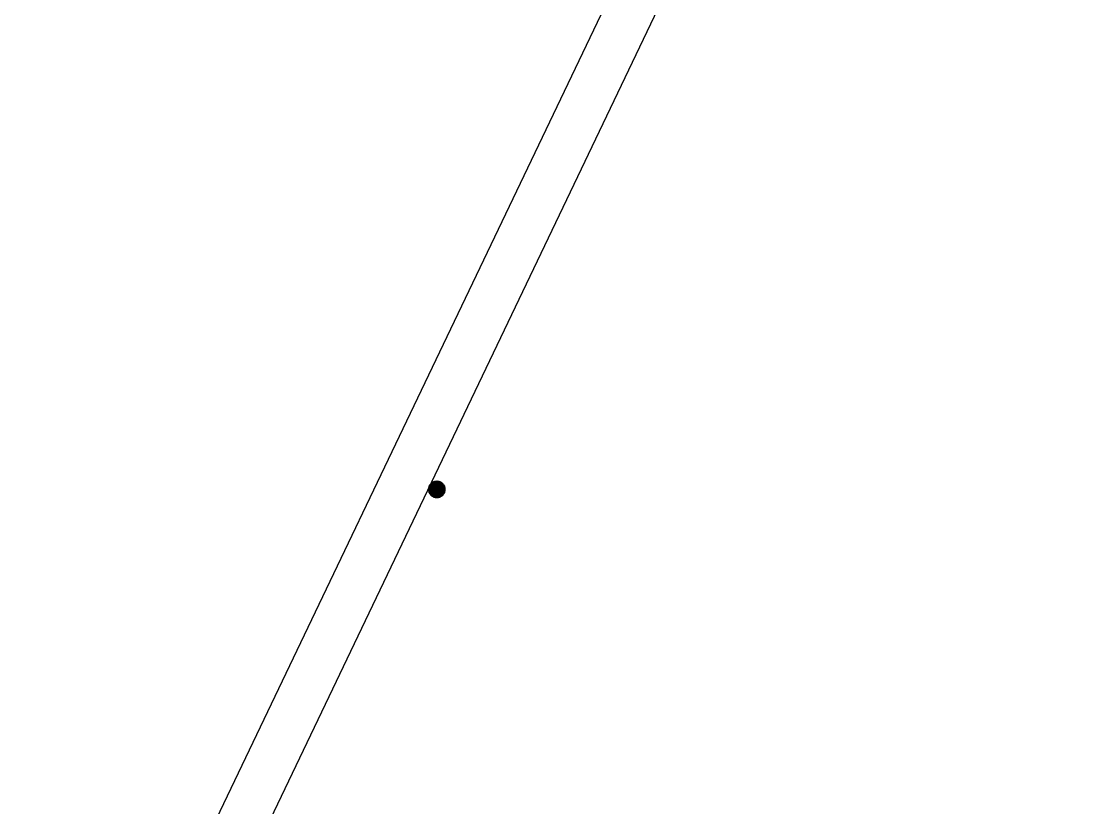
# Model space of a CAD drawing. Extents: x -1989 to 1557, y -2316 to 1157.
# Drawn here: x 903.5 to 1230.1, y -51.9 to 189.9 of the extents above; entities that cross this region are included whole.
import ezdxf

# ---------------------------------------------------------------- set-up
doc = ezdxf.new("R2010")
doc.units = 0
doc.layers.get('0').update_dxf_attribs({"color": 13, "linetype": 'CONTINUOUS'})
doc.layers.add('COLUMN', color=5, linetype='CONTINUOUS')
doc.layers.add('SITE', color=250, linetype='CONTINUOUS')

# ---------------------------------------------------------------- blocks, each defined once
blk = doc.blocks.new('GROUP_1')
at = {"color": 7}
for p, q in [((1170.85, 2364.41), (1170.69, 2364.31)), ((1170.71, 2364.32), (1171.14, 2364.55)), ((1170.71, 2364.32, 190), (1171.14, 2364.55)), ((1170.71, 2364.32, 190), (1171.14, 2364.55, 190)), ((1171.01, 2364.49), (1170.85, 2364.41)), ((1171.18, 2364.57), (1171.01, 2364.49)), ((1171.14, 2364.55), (1172.1, 2364.74)), ((1171.14, 2364.55, 190), (1172.1, 2364.74)), ((1171.14, 2364.55, 190), (1172.1, 2364.74, 190)), ((1171.14, 2364.55), (1171.14, 2364.55, 190)), ((1171.36, 2364.63), (1171.18, 2364.57)), ((1171.54, 2364.68), (1171.36, 2364.63)), ((1171.72, 2364.71), (1171.54, 2364.68)), ((1171.91, 2364.73), (1171.72, 2364.71)), ((1172.1, 2364.74), (1171.91, 2364.73)), ((1172.28, 2364.73), (1172.1, 2364.74)), ((1172.1, 2364.74), (1173.05, 2364.55)), ((1172.1, 2364.74), (1172.1, 2364.74, 190)), ((1172.1, 2364.74, 190), (1173.05, 2364.55)), ((1172.1, 2364.74, 190), (1173.05, 2364.55, 190)), ((1172.47, 2364.71), (1172.28, 2364.73)), ((1172.65, 2364.68), (1172.47, 2364.71)), ((1172.83, 2364.63), (1172.65, 2364.68)), ((1173.01, 2364.57), (1172.83, 2364.63)), ((1173.18, 2364.49), (1173.01, 2364.57)), ((1173.05, 2364.55), (1173.49, 2364.32)), ((1173.05, 2364.55), (1173.05, 2364.55, 190)), ((1173.05, 2364.55, 190), (1173.49, 2364.32)), ((1173.05, 2364.55, 190), (1173.49, 2364.32, 190)), ((1173.35, 2364.41), (1173.18, 2364.49)), ((1173.51, 2364.31), (1173.35, 2364.41)), ((1169.6, 2362.24), (1169.79, 2363.2)), ((1169.6, 2362.24, 190), (1169.79, 2363.2)), ((1169.6, 2362.24, 190), (1169.79, 2363.2, 190)), ((1169.62, 2362.61), (1169.6, 2362.43)), ((1169.6, 2362.43), (1169.6, 2362.24)), ((1169.6, 2362.24), (1169.6, 2362.05)), ((1169.79, 2361.28), (1169.6, 2362.24)), ((1169.79, 2361.28, 190), (1169.6, 2362.24)), ((1169.6, 2362.24), (1169.6, 2362.24, 190)), ((1169.79, 2361.28, 190), (1169.6, 2362.24, 190)), ((1169.6, 2362.05), (1169.62, 2361.87)), ((1169.66, 2362.8), (1169.62, 2362.61)), ((1169.62, 2361.87), (1169.66, 2361.68)), ((1169.71, 2362.98), (1169.66, 2362.8)), ((1169.66, 2361.68), (1169.71, 2361.5)), ((1169.77, 2363.15), (1169.71, 2362.98)), ((1169.71, 2361.5), (1169.77, 2361.33)), ((1169.84, 2363.33), (1169.77, 2363.15)), ((1169.77, 2361.33), (1169.84, 2361.16)), ((1169.79, 2363.2), (1170.02, 2363.63)), ((1169.79, 2363.2, 190), (1170.02, 2363.63)), ((1169.79, 2363.2, 190), (1170.02, 2363.63, 190)), ((1169.79, 2363.2), (1169.79, 2363.2, 190)), ((1170.02, 2360.85), (1169.79, 2361.28)), ((1170.02, 2360.85, 190), (1169.79, 2361.28)), ((1169.79, 2361.28), (1169.79, 2361.28, 190)), ((1170.02, 2360.85, 190), (1169.79, 2361.28, 190)), ((1169.93, 2363.49), (1169.84, 2363.33)), ((1169.84, 2361.16), (1169.93, 2360.99)), ((1170.03, 2363.65), (1169.93, 2363.49)), ((1170.02, 2363.63), (1170.33, 2364.01)), ((1170.02, 2363.63, 190), (1170.33, 2364.01)), ((1170.02, 2363.63, 190), (1170.33, 2364.01, 190)), ((1170.02, 2363.63), (1170.02, 2363.63, 190)), ((1170.14, 2363.8), (1170.03, 2363.65)), ((1170.26, 2363.94), (1170.14, 2363.8)), ((1170.4, 2364.07), (1170.26, 2363.94)), ((1170.33, 2364.01), (1170.71, 2364.32)), ((1170.33, 2364.01, 190), (1170.71, 2364.32)), ((1170.33, 2364.01, 190), (1170.71, 2364.32, 190)), ((1170.33, 2364.01), (1170.33, 2364.01, 190)), ((1170.54, 2364.2), (1170.4, 2364.07)), ((1170.69, 2364.31), (1170.54, 2364.2)), ((1170.71, 2364.32), (1170.71, 2364.32, 190)), ((1173.49, 2364.32), (1173.86, 2364.01)), ((1173.49, 2364.32), (1173.49, 2364.32, 190)), ((1173.49, 2364.32, 190), (1173.86, 2364.01)), ((1173.49, 2364.32, 190), (1173.86, 2364.01, 190)), ((1173.66, 2364.2), (1173.51, 2364.31)), ((1173.8, 2364.07), (1173.66, 2364.2)), ((1173.93, 2363.94), (1173.8, 2364.07)), ((1173.86, 2364.01), (1174.18, 2363.63)), ((1173.86, 2364.01), (1173.86, 2364.01, 190)), ((1173.86, 2364.01, 190), (1174.18, 2363.63)), ((1173.86, 2364.01, 190), (1174.18, 2363.63, 190)), ((1174.05, 2363.8), (1173.93, 2363.94)), ((1174.16, 2363.65), (1174.05, 2363.8)), ((1174.26, 2363.49), (1174.16, 2363.65)), ((1174.18, 2363.63), (1174.41, 2363.2)), ((1174.18, 2363.63), (1174.18, 2363.63, 190)), ((1174.18, 2363.63, 190), (1174.41, 2363.2)), ((1174.18, 2363.63, 190), (1174.41, 2363.2, 190)), ((1174.41, 2361.28), (1174.18, 2360.85)), ((1174.41, 2361.28, 190), (1174.18, 2360.85)), ((1174.41, 2361.28, 190), (1174.18, 2360.85, 190)), ((1174.35, 2363.33), (1174.26, 2363.49)), ((1174.26, 2360.99), (1174.35, 2361.16)), ((1174.42, 2363.15), (1174.35, 2363.33)), ((1174.35, 2361.16), (1174.42, 2361.33)), ((1174.41, 2363.2), (1174.6, 2362.24)), ((1174.41, 2363.2), (1174.41, 2363.2, 190)), ((1174.41, 2363.2, 190), (1174.6, 2362.24)), ((1174.41, 2363.2, 190), (1174.6, 2362.24, 190)), ((1174.6, 2362.24), (1174.41, 2361.28)), ((1174.6, 2362.24, 190), (1174.41, 2361.28)), ((1174.6, 2362.24, 190), (1174.41, 2361.28, 190)), ((1174.41, 2361.28), (1174.41, 2361.28, 190)), ((1174.49, 2362.98), (1174.42, 2363.15)), ((1174.42, 2361.33), (1174.49, 2361.5)), ((1174.53, 2362.8), (1174.49, 2362.98)), ((1174.49, 2361.5), (1174.53, 2361.68)), ((1174.57, 2362.61), (1174.53, 2362.8)), ((1174.53, 2361.68), (1174.57, 2361.87)), ((1174.59, 2362.43), (1174.57, 2362.61)), ((1174.57, 2361.87), (1174.59, 2362.05)), ((1174.6, 2362.24), (1174.59, 2362.43)), ((1174.59, 2362.05), (1174.6, 2362.24)), ((1174.6, 2362.24), (1174.6, 2362.24, 190)), ((1169.93, 2360.99), (1170.03, 2360.83)), ((1170.33, 2360.47), (1170.02, 2360.85)), ((1170.33, 2360.47, 190), (1170.02, 2360.85)), ((1170.02, 2360.85), (1170.02, 2360.85, 190)), ((1170.33, 2360.47, 190), (1170.02, 2360.85, 190)), ((1170.03, 2360.83), (1170.14, 2360.68)), ((1170.14, 2360.68), (1170.26, 2360.54)), ((1170.26, 2360.54), (1170.4, 2360.41)), ((1170.71, 2360.16), (1170.33, 2360.47)), ((1170.33, 2360.47), (1170.33, 2360.47, 190)), ((1170.71, 2360.16, 190), (1170.33, 2360.47)), ((1170.71, 2360.16, 190), (1170.33, 2360.47, 190)), ((1170.4, 2360.41), (1170.54, 2360.29)), ((1170.54, 2360.29), (1170.69, 2360.18)), ((1170.69, 2360.18), (1170.85, 2360.08)), ((1171.14, 2359.93), (1170.71, 2360.16)), ((1171.14, 2359.93, 190), (1170.71, 2360.16)), ((1170.71, 2360.16), (1170.71, 2360.16, 190)), ((1171.14, 2359.93, 190), (1170.71, 2360.16, 190)), ((1170.85, 2360.08), (1171.01, 2359.99)), ((1171.01, 2359.99), (1171.18, 2359.91)), ((1172.1, 2359.74), (1171.14, 2359.93)), ((1172.1, 2359.74, 190), (1171.14, 2359.93)), ((1171.14, 2359.93), (1171.14, 2359.93, 190)), ((1172.1, 2359.74, 190), (1171.14, 2359.93, 190)), ((1171.18, 2359.91), (1171.36, 2359.85)), ((1171.36, 2359.85), (1171.54, 2359.8)), ((1171.54, 2359.8), (1171.72, 2359.77)), ((1171.72, 2359.77), (1171.91, 2359.75)), ((1171.91, 2359.75), (1172.1, 2359.74)), ((1173.05, 2359.93), (1172.1, 2359.74)), ((1173.05, 2359.93, 190), (1172.1, 2359.74)), ((1173.05, 2359.93, 190), (1172.1, 2359.74, 190)), ((1172.1, 2359.74), (1172.28, 2359.75)), ((1172.1, 2359.74), (1172.1, 2359.74, 190)), ((1172.28, 2359.75), (1172.47, 2359.77)), ((1172.47, 2359.77), (1172.65, 2359.8)), ((1172.65, 2359.8), (1172.83, 2359.85)), ((1172.83, 2359.85), (1173.01, 2359.91)), ((1173.01, 2359.91), (1173.18, 2359.99)), ((1173.49, 2360.16), (1173.05, 2359.93)), ((1173.49, 2360.16, 190), (1173.05, 2359.93)), ((1173.49, 2360.16, 190), (1173.05, 2359.93, 190)), ((1173.05, 2359.93), (1173.05, 2359.93, 190)), ((1173.18, 2359.99), (1173.35, 2360.08)), ((1173.35, 2360.08), (1173.51, 2360.18)), ((1173.86, 2360.47), (1173.49, 2360.16)), ((1173.86, 2360.47, 190), (1173.49, 2360.16)), ((1173.86, 2360.47, 190), (1173.49, 2360.16, 190)), ((1173.49, 2360.16), (1173.49, 2360.16, 190)), ((1173.51, 2360.18), (1173.66, 2360.29)), ((1173.66, 2360.29), (1173.8, 2360.41)), ((1173.8, 2360.41), (1173.93, 2360.54)), ((1174.18, 2360.85), (1173.86, 2360.47)), ((1174.18, 2360.85, 190), (1173.86, 2360.47)), ((1174.18, 2360.85, 190), (1173.86, 2360.47, 190)), ((1173.86, 2360.47), (1173.86, 2360.47, 190)), ((1173.93, 2360.54), (1174.05, 2360.68)), ((1174.05, 2360.68), (1174.16, 2360.83)), ((1174.16, 2360.83), (1174.26, 2360.99)), ((1174.18, 2360.85), (1174.18, 2360.85, 190))]:
    blk.add_line(p, q, dxfattribs=at)
at = {"layer": 'COLUMN', "color": 7}
blk.add_polyline3d([(1174.6, 2362.24, 0), (1174.52, 2362.86, 0), (1174.29, 2363.45, 0), (1173.92, 2363.95, 0), (1173.44, 2364.35, 0), (1172.87, 2364.62, 0), (1172.25, 2364.74, 0), (1171.63, 2364.7, 0), (1171.03, 2364.5, 0), (1170.5, 2364.17, 0), (1170.07, 2363.71, 0), (1169.77, 2363.16, 0), (1169.62, 2362.55, 0), (1169.62, 2361.93, 0), (1169.77, 2361.32, 0), (1170.07, 2360.77, 0), (1170.5, 2360.31, 0), (1171.03, 2359.98, 0), (1171.63, 2359.79, 0), (1172.25, 2359.75, 0), (1172.87, 2359.86, 0), (1173.44, 2360.13, 0), (1173.92, 2360.53, 0), (1174.29, 2361.04, 0), (1174.52, 2361.62, 0), (1174.6, 2362.24, 0)], close=True, dxfattribs=at)
at = {"layer": 'SITE', "color": 7}
for points in [[(1683.97, 3473.09, 0), (36.01, 27.35, 0)], [(1697.51, 3466.62, 0), (49.55, 20.88, 0)]]:
    blk.add_polyline3d(points, dxfattribs=at)
at = {"layer": 'COLUMN', "color": 7}
mesh = blk.add_polyface(dxfattribs=at)
corners = [(1169.6, 2362.05), (1169.6, 2362.43), (1169.6, 2362.24), (1169.62, 2361.87), (1169.62, 2362.61), (1169.66, 2361.68), (1169.66, 2362.8), (1169.71, 2361.5), (1169.71, 2362.98), (1169.77, 2361.33), (1169.77, 2363.15), (1169.84, 2361.16), (1169.84, 2363.33), (1169.93, 2360.99), (1169.93, 2363.49), (1170.03, 2360.83), (1170.03, 2363.65), (1170.14, 2360.68), (1170.14, 2363.8), (1170.26, 2360.54), (1170.26, 2363.94), (1170.4, 2360.41), (1170.4, 2364.07), (1170.54, 2360.29), (1170.54, 2364.2), (1170.69, 2360.18), (1170.69, 2364.31), (1170.85, 2360.08), (1170.85, 2364.41), (1171.01, 2359.99), (1171.01, 2364.49), (1171.18, 2359.91), (1171.18, 2364.57), (1171.36, 2359.85), (1171.36, 2364.63), (1171.54, 2359.8), (1171.54, 2364.68), (1171.72, 2359.77), (1171.72, 2364.71), (1171.91, 2359.75), (1171.91, 2364.73), (1172.1, 2359.74), (1172.1, 2364.74), (1172.28, 2359.75), (1172.28, 2364.73), (1172.47, 2359.77), (1172.47, 2364.71), (1172.65, 2359.8), (1172.65, 2364.68), (1172.83, 2359.85), (1172.83, 2364.63), (1173.01, 2359.91), (1173.01, 2364.57), (1173.18, 2359.99), (1173.18, 2364.49), (1173.35, 2360.08), (1173.35, 2364.41), (1173.51, 2360.18), (1173.51, 2364.31), (1173.66, 2360.29), (1173.66, 2364.2), (1173.8, 2360.41), (1173.8, 2364.07), (1173.93, 2360.54), (1173.93, 2363.94), (1174.05, 2360.68), (1174.05, 2363.8), (1174.16, 2360.83), (1174.16, 2363.65), (1174.26, 2360.99), (1174.26, 2363.49), (1174.35, 2361.16), (1174.35, 2363.33), (1174.42, 2361.33), (1174.42, 2363.15), (1174.49, 2361.5), (1174.49, 2362.98), (1174.53, 2361.68), (1174.53, 2362.8), (1174.57, 2361.87), (1174.57, 2362.61), (1174.59, 2362.05), (1174.59, 2362.43), (1174.6, 2362.24)]
mesh.append_faces([[corners[k] for k in face] for face in [(0, 1, 2), (82, 81, 83)]], dxfattribs={"vtx0": -1, "color": 7})
mesh.append_faces([[corners[k] for k in face] for face in [(1, 3, 4), (4, 5, 6), (6, 7, 8), (8, 9, 10), (10, 11, 12), (12, 13, 14), (14, 15, 16), (16, 17, 18), (18, 19, 20), (20, 21, 22), (22, 23, 24), (24, 25, 26), (26, 27, 28), (28, 29, 30), (30, 31, 32), (32, 33, 34), (34, 35, 36), (36, 37, 38), (38, 39, 40), (40, 41, 42), (42, 43, 44), (44, 45, 46), (46, 47, 48), (48, 49, 50), (50, 51, 52), (52, 53, 54), (54, 55, 56), (56, 57, 58), (58, 59, 60), (60, 61, 62), (62, 63, 64), (64, 65, 66), (66, 67, 68), (68, 69, 70), (70, 71, 72), (72, 73, 74), (74, 75, 76), (76, 77, 78), (78, 79, 80), (80, 81, 82)]], dxfattribs={"vtx0": -1, "vtx1": -1, "color": 7})
mesh.append_faces([[corners[k] for k in face] for face in [(1, 0, 3), (4, 3, 5), (6, 5, 7), (8, 7, 9), (10, 9, 11), (12, 11, 13), (14, 13, 15), (16, 15, 17), (18, 17, 19), (20, 19, 21), (22, 21, 23), (24, 23, 25), (26, 25, 27), (28, 27, 29), (30, 29, 31), (32, 31, 33), (34, 33, 35), (36, 35, 37), (38, 37, 39), (40, 39, 41), (42, 41, 43), (44, 43, 45), (46, 45, 47), (48, 47, 49), (50, 49, 51), (52, 51, 53), (54, 53, 55), (56, 55, 57), (58, 57, 59), (60, 59, 61), (62, 61, 63), (64, 63, 65), (66, 65, 67), (68, 67, 69), (70, 69, 71), (72, 71, 73), (74, 73, 75), (76, 75, 77), (78, 77, 79), (80, 79, 81)]], dxfattribs={"vtx0": -1, "vtx2": -1, "color": 7})
mesh = blk.add_polyface(dxfattribs=at)
corners = [(1169.79, 2363.2), (1169.79, 2361.28), (1169.6, 2362.24), (1170.02, 2363.63), (1170.02, 2360.85), (1170.33, 2364.01), (1170.33, 2360.47), (1170.71, 2364.32), (1170.71, 2360.16), (1171.14, 2364.55), (1171.14, 2359.93), (1172.1, 2364.74), (1172.1, 2359.74), (1173.05, 2364.55), (1173.05, 2359.93), (1173.49, 2364.32), (1173.49, 2360.16), (1173.86, 2364.01), (1173.86, 2360.47), (1174.18, 2363.63), (1174.18, 2360.85), (1174.41, 2363.2), (1174.41, 2361.28), (1174.6, 2362.24)]
mesh.append_faces([[corners[k] for k in face] for face in [(0, 1, 2), (22, 21, 23)]], dxfattribs={"vtx0": -1, "color": 7})
mesh.append_faces([[corners[k] for k in face] for face in [(1, 3, 4), (4, 5, 6), (6, 7, 8), (8, 9, 10), (10, 11, 12), (12, 13, 14), (14, 15, 16), (16, 17, 18), (18, 19, 20), (20, 21, 22)]], dxfattribs={"vtx0": -1, "vtx1": -1, "color": 7})
mesh.append_faces([[corners[k] for k in face] for face in [(1, 0, 3), (4, 3, 5), (6, 5, 7), (8, 7, 9), (10, 9, 11), (12, 11, 13), (14, 13, 15), (16, 15, 17), (18, 17, 19), (20, 19, 21)]], dxfattribs={"vtx0": -1, "vtx2": -1, "color": 7})
mesh = blk.add_polyface(dxfattribs=at)
corners = [(1169.79, 2361.28, 190), (1169.79, 2363.2, 190), (1169.6, 2362.24, 190), (1170.02, 2360.85, 190), (1170.02, 2363.63, 190), (1170.33, 2360.47, 190), (1170.33, 2364.01, 190), (1170.71, 2360.16, 190), (1170.71, 2364.32, 190), (1171.14, 2359.93, 190), (1171.14, 2364.55, 190), (1172.1, 2359.74, 190), (1172.1, 2364.74, 190), (1173.05, 2359.93, 190), (1173.05, 2364.55, 190), (1173.49, 2360.16, 190), (1173.49, 2364.32, 190), (1173.86, 2360.47, 190), (1173.86, 2364.01, 190), (1174.18, 2360.85, 190), (1174.18, 2363.63, 190), (1174.41, 2361.28, 190), (1174.41, 2363.2, 190), (1174.6, 2362.24, 190)]
mesh.append_faces([[corners[k] for k in face] for face in [(0, 1, 2), (22, 21, 23)]], dxfattribs={"vtx0": -1, "color": 7})
mesh.append_faces([[corners[k] for k in face] for face in [(1, 3, 4), (4, 5, 6), (6, 7, 8), (8, 9, 10), (10, 11, 12), (12, 13, 14), (14, 15, 16), (16, 17, 18), (18, 19, 20), (20, 21, 22)]], dxfattribs={"vtx0": -1, "vtx1": -1, "color": 7})
mesh.append_faces([[corners[k] for k in face] for face in [(1, 0, 3), (4, 3, 5), (6, 5, 7), (8, 7, 9), (10, 9, 11), (12, 11, 13), (14, 13, 15), (16, 15, 17), (18, 17, 19), (20, 19, 21)]], dxfattribs={"vtx0": -1, "vtx2": -1, "color": 7})
mesh = blk.add_polyface(dxfattribs=at)
corners = [(1170.71, 2364.32, 190), (1171.14, 2364.55), (1170.71, 2364.32)]
mesh.append_faces([[corners[k] for k in face] for face in [(0, 1, 2)]], dxfattribs={"color": 7})
mesh = blk.add_polyface(dxfattribs=at)
corners = [(1171.14, 2364.55, 190), (1171.14, 2364.55), (1170.71, 2364.32, 190)]
mesh.append_faces([[corners[k] for k in face] for face in [(0, 1, 2)]], dxfattribs={"color": 7})
mesh = blk.add_polyface(dxfattribs=at)
corners = [(1171.14, 2364.55, 190), (1172.1, 2364.74), (1171.14, 2364.55)]
mesh.append_faces([[corners[k] for k in face] for face in [(0, 1, 2)]], dxfattribs={"color": 7})
mesh = blk.add_polyface(dxfattribs=at)
corners = [(1172.1, 2364.74, 190), (1172.1, 2364.74), (1171.14, 2364.55, 190)]
mesh.append_faces([[corners[k] for k in face] for face in [(0, 1, 2)]], dxfattribs={"color": 7})
mesh = blk.add_polyface(dxfattribs=at)
corners = [(1172.1, 2364.74, 190), (1173.05, 2364.55), (1172.1, 2364.74)]
mesh.append_faces([[corners[k] for k in face] for face in [(0, 1, 2)]], dxfattribs={"color": 7})
mesh = blk.add_polyface(dxfattribs=at)
corners = [(1173.05, 2364.55, 190), (1173.05, 2364.55), (1172.1, 2364.74, 190)]
mesh.append_faces([[corners[k] for k in face] for face in [(0, 1, 2)]], dxfattribs={"color": 7})
mesh = blk.add_polyface(dxfattribs=at)
corners = [(1173.05, 2364.55, 190), (1173.49, 2364.32), (1173.05, 2364.55)]
mesh.append_faces([[corners[k] for k in face] for face in [(0, 1, 2)]], dxfattribs={"color": 7})
mesh = blk.add_polyface(dxfattribs=at)
corners = [(1173.49, 2364.32, 190), (1173.49, 2364.32), (1173.05, 2364.55, 190)]
mesh.append_faces([[corners[k] for k in face] for face in [(0, 1, 2)]], dxfattribs={"color": 7})
mesh = blk.add_polyface(dxfattribs=at)
corners = [(1169.79, 2363.2), (1169.6, 2362.24), (1169.6, 2362.24, 190)]
mesh.append_faces([[corners[k] for k in face] for face in [(0, 1, 2)]], dxfattribs={"color": 7})
mesh = blk.add_polyface(dxfattribs=at)
corners = [(1169.79, 2363.2), (1169.6, 2362.24, 190), (1169.79, 2363.2, 190)]
mesh.append_faces([[corners[k] for k in face] for face in [(0, 1, 2)]], dxfattribs={"color": 7})
mesh = blk.add_polyface(dxfattribs=at)
corners = [(1169.6, 2362.24), (1169.79, 2361.28), (1169.79, 2361.28, 190)]
mesh.append_faces([[corners[k] for k in face] for face in [(0, 1, 2)]], dxfattribs={"color": 7})
mesh = blk.add_polyface(dxfattribs=at)
corners = [(1169.6, 2362.24), (1169.79, 2361.28, 190), (1169.6, 2362.24, 190)]
mesh.append_faces([[corners[k] for k in face] for face in [(0, 1, 2)]], dxfattribs={"color": 7})
mesh = blk.add_polyface(dxfattribs=at)
corners = [(1170.02, 2363.63), (1169.79, 2363.2), (1169.79, 2363.2, 190)]
mesh.append_faces([[corners[k] for k in face] for face in [(0, 1, 2)]], dxfattribs={"color": 7})
mesh = blk.add_polyface(dxfattribs=at)
corners = [(1170.02, 2363.63), (1169.79, 2363.2, 190), (1170.02, 2363.63, 190)]
mesh.append_faces([[corners[k] for k in face] for face in [(0, 1, 2)]], dxfattribs={"color": 7})
mesh = blk.add_polyface(dxfattribs=at)
corners = [(1169.79, 2361.28), (1170.02, 2360.85), (1170.02, 2360.85, 190)]
mesh.append_faces([[corners[k] for k in face] for face in [(0, 1, 2)]], dxfattribs={"color": 7})
mesh = blk.add_polyface(dxfattribs=at)
corners = [(1169.79, 2361.28), (1170.02, 2360.85, 190), (1169.79, 2361.28, 190)]
mesh.append_faces([[corners[k] for k in face] for face in [(0, 1, 2)]], dxfattribs={"color": 7})
mesh = blk.add_polyface(dxfattribs=at)
corners = [(1170.33, 2364.01), (1170.02, 2363.63), (1170.02, 2363.63, 190)]
mesh.append_faces([[corners[k] for k in face] for face in [(0, 1, 2)]], dxfattribs={"color": 7})
mesh = blk.add_polyface(dxfattribs=at)
corners = [(1170.33, 2364.01), (1170.02, 2363.63, 190), (1170.33, 2364.01, 190)]
mesh.append_faces([[corners[k] for k in face] for face in [(0, 1, 2)]], dxfattribs={"color": 7})
mesh = blk.add_polyface(dxfattribs=at)
corners = [(1170.33, 2364.01, 190), (1170.71, 2364.32), (1170.33, 2364.01)]
mesh.append_faces([[corners[k] for k in face] for face in [(0, 1, 2)]], dxfattribs={"color": 7})
mesh = blk.add_polyface(dxfattribs=at)
corners = [(1170.71, 2364.32, 190), (1170.71, 2364.32), (1170.33, 2364.01, 190)]
mesh.append_faces([[corners[k] for k in face] for face in [(0, 1, 2)]], dxfattribs={"color": 7})
mesh = blk.add_polyface(dxfattribs=at)
corners = [(1173.49, 2364.32, 190), (1173.86, 2364.01), (1173.49, 2364.32)]
mesh.append_faces([[corners[k] for k in face] for face in [(0, 1, 2)]], dxfattribs={"color": 7})
mesh = blk.add_polyface(dxfattribs=at)
corners = [(1173.86, 2364.01, 190), (1173.86, 2364.01), (1173.49, 2364.32, 190)]
mesh.append_faces([[corners[k] for k in face] for face in [(0, 1, 2)]], dxfattribs={"color": 7})
mesh = blk.add_polyface(dxfattribs=at)
corners = [(1173.86, 2364.01, 190), (1174.18, 2363.63), (1173.86, 2364.01)]
mesh.append_faces([[corners[k] for k in face] for face in [(0, 1, 2)]], dxfattribs={"color": 7})
mesh = blk.add_polyface(dxfattribs=at)
corners = [(1173.86, 2364.01, 190), (1174.18, 2363.63, 190), (1174.18, 2363.63)]
mesh.append_faces([[corners[k] for k in face] for face in [(0, 1, 2)]], dxfattribs={"color": 7})
mesh = blk.add_polyface(dxfattribs=at)
corners = [(1174.18, 2363.63, 190), (1174.41, 2363.2), (1174.18, 2363.63)]
mesh.append_faces([[corners[k] for k in face] for face in [(0, 1, 2)]], dxfattribs={"color": 7})
mesh = blk.add_polyface(dxfattribs=at)
corners = [(1174.18, 2363.63, 190), (1174.41, 2363.2, 190), (1174.41, 2363.2)]
mesh.append_faces([[corners[k] for k in face] for face in [(0, 1, 2)]], dxfattribs={"color": 7})
mesh = blk.add_polyface(dxfattribs=at)
corners = [(1174.41, 2361.28, 190), (1174.18, 2360.85), (1174.41, 2361.28)]
mesh.append_faces([[corners[k] for k in face] for face in [(0, 1, 2)]], dxfattribs={"color": 7})
mesh = blk.add_polyface(dxfattribs=at)
corners = [(1174.41, 2361.28, 190), (1174.18, 2360.85, 190), (1174.18, 2360.85)]
mesh.append_faces([[corners[k] for k in face] for face in [(0, 1, 2)]], dxfattribs={"color": 7})
mesh = blk.add_polyface(dxfattribs=at)
corners = [(1174.41, 2363.2, 190), (1174.6, 2362.24), (1174.41, 2363.2)]
mesh.append_faces([[corners[k] for k in face] for face in [(0, 1, 2)]], dxfattribs={"color": 7})
mesh = blk.add_polyface(dxfattribs=at)
corners = [(1174.41, 2363.2, 190), (1174.6, 2362.24, 190), (1174.6, 2362.24)]
mesh.append_faces([[corners[k] for k in face] for face in [(0, 1, 2)]], dxfattribs={"color": 7})
mesh = blk.add_polyface(dxfattribs=at)
corners = [(1174.6, 2362.24, 190), (1174.41, 2361.28), (1174.6, 2362.24)]
mesh.append_faces([[corners[k] for k in face] for face in [(0, 1, 2)]], dxfattribs={"color": 7})
mesh = blk.add_polyface(dxfattribs=at)
corners = [(1174.6, 2362.24, 190), (1174.41, 2361.28, 190), (1174.41, 2361.28)]
mesh.append_faces([[corners[k] for k in face] for face in [(0, 1, 2)]], dxfattribs={"color": 7})
mesh = blk.add_polyface(dxfattribs=at)
corners = [(1170.02, 2360.85), (1170.33, 2360.47), (1170.33, 2360.47, 190)]
mesh.append_faces([[corners[k] for k in face] for face in [(0, 1, 2)]], dxfattribs={"color": 7})
mesh = blk.add_polyface(dxfattribs=at)
corners = [(1170.02, 2360.85), (1170.33, 2360.47, 190), (1170.02, 2360.85, 190)]
mesh.append_faces([[corners[k] for k in face] for face in [(0, 1, 2)]], dxfattribs={"color": 7})
mesh = blk.add_polyface(dxfattribs=at)
corners = [(1170.71, 2360.16, 190), (1170.33, 2360.47), (1170.71, 2360.16)]
mesh.append_faces([[corners[k] for k in face] for face in [(0, 1, 2)]], dxfattribs={"color": 7})
mesh = blk.add_polyface(dxfattribs=at)
corners = [(1170.33, 2360.47, 190), (1170.33, 2360.47), (1170.71, 2360.16, 190)]
mesh.append_faces([[corners[k] for k in face] for face in [(0, 1, 2)]], dxfattribs={"color": 7})
mesh = blk.add_polyface(dxfattribs=at)
corners = [(1171.14, 2359.93, 190), (1170.71, 2360.16), (1171.14, 2359.93)]
mesh.append_faces([[corners[k] for k in face] for face in [(0, 1, 2)]], dxfattribs={"color": 7})
mesh = blk.add_polyface(dxfattribs=at)
corners = [(1170.71, 2360.16, 190), (1170.71, 2360.16), (1171.14, 2359.93, 190)]
mesh.append_faces([[corners[k] for k in face] for face in [(0, 1, 2)]], dxfattribs={"color": 7})
mesh = blk.add_polyface(dxfattribs=at)
corners = [(1172.1, 2359.74, 190), (1171.14, 2359.93), (1172.1, 2359.74)]
mesh.append_faces([[corners[k] for k in face] for face in [(0, 1, 2)]], dxfattribs={"color": 7})
mesh = blk.add_polyface(dxfattribs=at)
corners = [(1171.14, 2359.93, 190), (1171.14, 2359.93), (1172.1, 2359.74, 190)]
mesh.append_faces([[corners[k] for k in face] for face in [(0, 1, 2)]], dxfattribs={"color": 7})
mesh = blk.add_polyface(dxfattribs=at)
corners = [(1173.05, 2359.93, 190), (1172.1, 2359.74), (1173.05, 2359.93)]
mesh.append_faces([[corners[k] for k in face] for face in [(0, 1, 2)]], dxfattribs={"color": 7})
mesh = blk.add_polyface(dxfattribs=at)
corners = [(1172.1, 2359.74, 190), (1172.1, 2359.74), (1173.05, 2359.93, 190)]
mesh.append_faces([[corners[k] for k in face] for face in [(0, 1, 2)]], dxfattribs={"color": 7})
mesh = blk.add_polyface(dxfattribs=at)
corners = [(1173.49, 2360.16, 190), (1173.05, 2359.93), (1173.49, 2360.16)]
mesh.append_faces([[corners[k] for k in face] for face in [(0, 1, 2)]], dxfattribs={"color": 7})
mesh = blk.add_polyface(dxfattribs=at)
corners = [(1173.05, 2359.93, 190), (1173.05, 2359.93), (1173.49, 2360.16, 190)]
mesh.append_faces([[corners[k] for k in face] for face in [(0, 1, 2)]], dxfattribs={"color": 7})
mesh = blk.add_polyface(dxfattribs=at)
corners = [(1173.86, 2360.47, 190), (1173.49, 2360.16), (1173.86, 2360.47)]
mesh.append_faces([[corners[k] for k in face] for face in [(0, 1, 2)]], dxfattribs={"color": 7})
mesh = blk.add_polyface(dxfattribs=at)
corners = [(1173.49, 2360.16, 190), (1173.49, 2360.16), (1173.86, 2360.47, 190)]
mesh.append_faces([[corners[k] for k in face] for face in [(0, 1, 2)]], dxfattribs={"color": 7})
mesh = blk.add_polyface(dxfattribs=at)
corners = [(1174.18, 2360.85, 190), (1173.86, 2360.47), (1174.18, 2360.85)]
mesh.append_faces([[corners[k] for k in face] for face in [(0, 1, 2)]], dxfattribs={"color": 7})
mesh = blk.add_polyface(dxfattribs=at)
corners = [(1174.18, 2360.85, 190), (1173.86, 2360.47, 190), (1173.86, 2360.47)]
mesh.append_faces([[corners[k] for k in face] for face in [(0, 1, 2)]], dxfattribs={"color": 7})

msp = doc.modelspace()

# ---------------------------------------------------------------- block references
at = {"color": 7}
msp.add_blockref('GROUP_1', (-140.87, -2316.29), dxfattribs=at)

doc.saveas('drawing.dxf')
